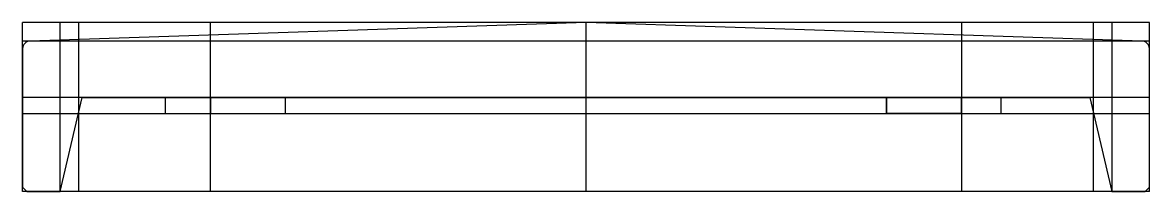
# Model space of a CAD drawing. Extents: x -150 to 150, y -21 to 24.
import ezdxf

# ---------------------------------------------------------------- set-up
doc = ezdxf.new("R2010")
doc.units = 0
doc.layers.get('0').update_dxf_attribs({"linetype": 'CONTINUOUS'})

msp = doc.modelspace()

# ---------------------------------------------------------------- linework, layer by layer
at = {"linetype": 'CONTINUOUS'}
for p, q in [((150, 24.27), (-150, 24.27)), ((-150, -20.73), (-150, 24.27)), ((0, 24.27), (-148.05, 19.32)), ((-140, -20.73), (-140, 24.27)), ((-135, -20.73), (-135, 24.27)), ((-100, -20.73), (-100, 24.27)), ((0, -20.73), (0, 24.27)), ((148.05, 19.32), (0, 24.27)), ((100, 24.27), (100, -20.73)), ((135, 24.27), (135, -20.73)), ((140, 24.27), (140, -20.73)), ((150, -20.73), (150, 24.27)), ((150, 19.27), (-150, 19.27)), ((-150, 17.32), (-150, -19.58)), ((150, -19.58), (150, 17.32)), ((150, 4.27), (-150, 4.27)), ((-140, -20.73), (-134.15, 4.27)), ((-134.15, 4.27), (134.15, 4.27)), ((-100, 4.27), (-112, 4.27)), ((-112, 4.27), (-112, 0)), ((-100, 0), (-100, 4.27)), ((-100, 4.27), (-80, 4.27)), ((-100, 0), (-100, 4.27)), ((-80, 4.27), (-100, 4.27)), ((-100, 4.27), (-100, 0)), ((-80, 0), (-80, 4.27)), ((-80, 0), (-80, 4.27)), ((100, 4.27), (80, 4.27)), ((80, 0), (80, 4.27)), ((100, 4.27), (80, 4.27)), ((80, 4.27), (80, 0)), ((110.56, 4.27), (100, 4.27)), ((100, 4.27), (100, 0)), ((100, 0), (100, 4.27)), ((100, 0), (100, 4.27)), ((110.56, 0), (110.56, 4.27)), ((134.15, 4.27), (140, -20.73)), ((-150, 0), (150, 0)), ((-112, 0), (-100, 0)), ((-100, 0), (-80, 0)), ((-100, 0), (-80, 0)), ((100, 0), (80, 0)), ((80, 0), (100, 0)), ((100, 0), (110.56, 0)), ((-150, -19.58), (-148.85, -20.73)), ((150, -20.73), (-150, -20.73)), ((-148.85, -20.73), (-140, -20.73)), ((140, -20.73), (148.85, -20.73)), ((148.85, -20.73), (150, -19.58))]:
    msp.add_line(p, q, dxfattribs=at)
for centre, start, end in [((-148, 17.32), 91.4325, 180.0179), ((148, 17.32), 359.9821, 88.5675)]:
    msp.add_arc(centre, 2, start, end, dxfattribs=at)

doc.saveas('drawing.dxf')
